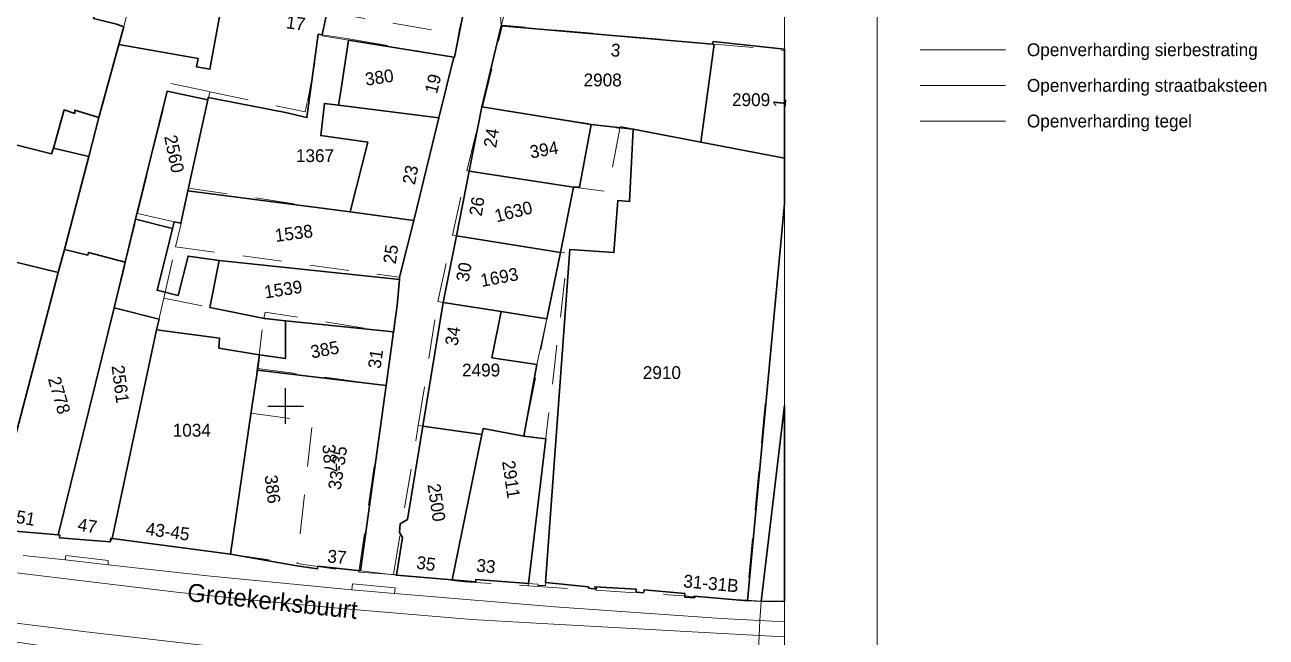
# Model space of a CAD drawing. Header units: metres. Extents: x 104718 to 105139, y 425172 to 425468.
# Drawn here: x 104981.7 to 105068.8, y 425283.8 to 425326.7 of the extents above; entities that cross this region are included whole.
import ezdxf
from ezdxf.enums import TextEntityAlignment as Align

# ---------------------------------------------------------------- set-up
doc = ezdxf.new("R2010")
doc.units = ezdxf.units.M
doc.header["$MEASUREMENT"] = 0
doc.linetypes.add('IE-TERREINAFSCHEIDING_KUNSTMATIG-SO', pattern=[10, 4, 4, -2])
doc.linetypes.add('KG-PERCEEL-SO', pattern=[19, 5.5, -4, 5.5, -4])
for name, color, linetype, lineweight in [('B-XX-AL-COORDINAATPUNT-G', 7, 'Continuous', 25), ('B-XX-AL-LEGENDA-T', 7, 'Continuous', 18), ('B-XX-AL-TEKENBLAD_DEELKADER-G', 7, 'Continuous', 18), ('B-XX-IE-TERREINAFSCHEIDING_KUNSTMATIG_MUUR-G', 90, 'IE-TERREINAFSCHEIDING_KUNSTMATIG-SO', 18), ('B-XX-KG-GRENS_PERCEEL-G', 150, 'KG-PERCEEL-SO', 18), ('B-XX-KG-GRENS_PERCEEL-T', 150, 'KG-PERCEEL-SO', 18), ('B-XX-OG-BEBOUWING-G', 7, 'Continuous', 35), ('B-XX-OG-BEBOUWING_HUISNUMMER-T', 7, 'Continuous', 18), ('B-XX-OG-BEBOUWING_STRAATNAAM-T', 7, 'Continuous', 18), ('B-XX-OG-TERREIN_ERF-G', 7, 'Continuous', 18), ('B-XX-VH-OPENVERHARDING-G', 90, 'Continuous', 18), ('B-XX-VH-OPENVERHARDING_SIERBESTRATING-G', 90, 'Continuous', 18), ('B-XX-VH-OPENVERHARDING_STRAATBAKSTEEN-G', 90, 'Continuous', 18), ('B-XX-VH-OPENVERHARDING_TEGEL-G', 90, 'Continuous', 18)]:
    doc.layers.add(name, color=color, linetype=linetype, lineweight=lineweight)

msp = doc.modelspace()

# ---------------------------------------------------------------- linework, layer by layer
at = {"layer": 'B-XX-AL-COORDINAATPUNT-G', "ltscale": 0.5, "flags": 128}
for points in [[(105000, 425298.75), (105000, 425301.25)], [(104998.75, 425300), (105001.25, 425300)]]:
    msp.add_lwpolyline(points, dxfattribs=at)
at = {"layer": 'B-XX-AL-TEKENBLAD_DEELKADER-G', "ltscale": 0.5}
msp.add_lwpolyline([(104728.5, 425176.5), (105041.5, 425176.5), (105041.5, 425463.5), (104728.5, 425463.5)], close=True, dxfattribs=at)
at = {"layer": 'B-XX-IE-TERREINAFSCHEIDING_KUNSTMATIG_MUUR-G', "ltscale": 0.5, "flags": 128}
msp.add_lwpolyline([(105004.413, 425325.673), (105002.555, 425325.975), (105002.57, 425326.047)], dxfattribs=at)
at = {"layer": 'B-XX-KG-GRENS_PERCEEL-G', "ltscale": 0.5, "flags": 128}
for points in [[(104988.644, 425326.6), (104993.258, 425345.201)], [(105012.175, 425326.362), (105012.687, 425328.608)], [(105002.845, 425327.671), (105012.122, 425326.073)], [(104988.21, 425324.907), (104988.277, 425325.168), (104988.644, 425326.6)], [(105012.122, 425326.073), (105012.175, 425326.362)], [(105013.811, 425320.982), (105015.22, 425326.72), (105029.894, 425325.407)], [(105001.533, 425321.367), (105001.658, 425321.946), (105002.406, 425326.069), (105004.428, 425325.772)], [(105004.428, 425325.772), (105011.829, 425324.485)], [(105011.829, 425324.485), (105012.003, 425325.426), (105012.122, 425326.073)], [(105029.117, 425318.526), (105030.054, 425325.393)], [(105029.894, 425325.407), (105030.054, 425325.393)], [(105030.054, 425325.393), (105035, 425324.95)], [(104986.911, 425320.246), (104988.21, 425324.907)], [(105010.77, 425320.213), (105011.829, 425324.485)], [(104989.613, 425313.5), (104991.86, 425322.642), (104994.691, 425322.049)], [(104993.185, 425315.289), (104994.691, 425322.049)], [(104994.691, 425322.049), (105001.378, 425320.647), (105001.533, 425321.367)], [(105010.77, 425320.213), (105001.533, 425321.367)], [(105012.71, 425316.499), (105013.811, 425320.982)], [(105013.811, 425320.982), (105023.455, 425319.469)], [(104983.579, 425317.69), (104984.475, 425320.777), (104985.216, 425320.531), (104985.219, 425320.769), (104986.911, 425320.246)], [(104986.197, 425317.514), (104986.911, 425320.246)], [(105008.985, 425313.012), (105010.77, 425320.213)], [(105023.455, 425319.469), (105022.581, 425315.041), (105020.203, 425315.36)], [(105023.455, 425319.469), (105023.482, 425319.606), (105029.117, 425318.526)], [(104979.552, 425317.888), (104979.778, 425318.652), (104983.579, 425317.69)], [(105029.117, 425318.526), (105035, 425317.399)], [(104984.481, 425310.991), (104986.197, 425317.514)], [(105011.704, 425311.98), (105012.71, 425316.499)], [(105012.71, 425316.499), (105020.203, 425315.36)], [(104992.77, 425313.279), (104993.14, 425315.089)], [(104993.14, 425315.089), (104993.185, 425315.289)], [(104993.185, 425315.289), (105004.528, 425313.624)], [(105019.273, 425310.764), (105020.203, 425315.36)], [(105035, 425314.348), (105032.34, 425286.39)], [(104988.777, 425310.1), (104989.613, 425313.5)], [(104989.613, 425313.5), (104992.665, 425312.818)], [(104992.665, 425312.818), (104992.77, 425313.279)], [(105004.528, 425313.624), (105008.985, 425313.012)], [(104992.29, 425311.181), (104992.665, 425312.818)], [(105007.999, 425309.032), (105008.985, 425313.012)], [(105010.671, 425307.325), (105011.704, 425311.98)], [(105011.704, 425311.98), (105019.273, 425310.764)], [(104984.053, 425309.361), (104977.339, 425311.009)], [(104984.053, 425309.361), (104984.237, 425310.062), (104984.481, 425310.991)], [(104984.481, 425310.991), (104986.14, 425310.59), (104986.187, 425310.784), (104988.777, 425310.1)], [(104991.463, 425307.569), (104992.171, 425310.662), (104992.29, 425311.181)], [(104992.29, 425311.181), (105007.999, 425309.032)], [(105017.025, 425287.381), (105019.809, 425310.745), (105019.273, 425310.764)], [(105018.333, 425306.116), (105019.273, 425310.764)], [(104988.179, 425307.667), (104988.646, 425309.567), (104988.777, 425310.1)], [(104979.314, 425291.352), (104984.053, 425309.361)], [(105007.594, 425305.133), (105007.833, 425307.045), (105007.999, 425309.032)], [(104984.048, 425290.954), (104988.179, 425307.667)], [(104990.954, 425305.345), (104991.463, 425307.569)], [(104991.463, 425307.569), (104998.469, 425306.148)], [(105009.306, 425298.643), (105010.671, 425307.325)], [(105010.671, 425307.325), (105018.333, 425306.116)], [(104998.017, 425302.63), (104998.142, 425303.602), (104998.469, 425306.148)], [(104998.469, 425306.148), (104998.566, 425306.598), (105007.594, 425305.133)], [(104987.825, 425290.716), (104990.954, 425305.345)], [(105013.775, 425298.011), (105013.859, 425298.417), (105016.712, 425297.886), (105018.333, 425306.116)], [(105007.063, 425301.449), (105007.594, 425305.133)], [(104997.882, 425301.58), (104998.017, 425302.63)], [(104998.017, 425302.63), (105007.063, 425301.449)], [(104997.577, 425299.497), (104997.882, 425301.58)], [(105005.13, 425288.34), (105007.063, 425301.449)], [(104996.127, 425289.598), (104997.577, 425299.497)], [(104997.577, 425299.497), (105001.874, 425298.912), (105000.806, 425288.945)], [(105033.38, 425286.31), (105035, 425299.954)], [(105007.57, 425288.18), (105009.306, 425298.643)], [(105009.306, 425298.643), (105013.775, 425298.011)], [(105011.669, 425287.761), (105013.775, 425298.011)], [(104979.314, 425291.352), (104984.048, 425290.954)], [(104987.825, 425290.716), (104987.702, 425290.461), (104984.132, 425290.766), (104984.048, 425290.954)], [(104987.825, 425290.716), (104994.752, 425289.792), (104996.127, 425289.598)], [(104996.127, 425289.598), (105000.806, 425288.945)], [(105000.806, 425288.945), (105005.13, 425288.34)], [(105005.13, 425288.34), (105007.57, 425288.18)], [(105007.57, 425288.18), (105011.669, 425287.761)], [(105011.669, 425287.761), (105012.56, 425287.67), (105017.025, 425287.381)], [(105017.025, 425287.381), (105032.34, 425286.39)], [(105032.34, 425286.39), (105033.38, 425286.31)], [(105033.38, 425286.31), (105035, 425286.33)]]:
    msp.add_lwpolyline(points, dxfattribs=at)
at = {"layer": 'B-XX-OG-BEBOUWING-G', "ltscale": 0.5}
for points in [[(104979.778, 425318.652), (104983.579, 425317.69), (104983.732, 425318.105), (104984.475, 425320.777), (104985.216, 425320.531), (104985.219, 425320.769), (104986.904, 425320.248), (104988.309, 425325.37), (104988.644, 425326.6), (104988.216, 425326.772), (104988.144, 425326.79), (104986.535, 425327.185), (104987.16, 425329.2), (104983.2, 425330.394), (104984.738, 425337.822), (104984.903, 425337.783), (104986.833, 425345.825), (104982.895, 425346.779), (104981.228, 425340.672), (104982.89, 425340.178), (104982.487, 425338.664), (104977.827, 425340.052)], [(104995.754, 425329.515), (104994.698, 425323.635), (104993.762, 425323.8), (104993.866, 425324.391), (104988.309, 425325.37), (104986.904, 425320.248), (104986.197, 425317.513), (104984.481, 425310.991), (104986.14, 425310.59), (104986.187, 425310.784), (104988.757, 425310.105), (104989.479, 425313.115), (104991.694, 425322.101), (104994.542, 425321.489), (104994.578, 425321.655), (105000, 425320.586), (105001.491, 425320.238), (105002.287, 425326.088), (105002.57, 425326.047), (105002.882, 425327.588)]]:
    msp.add_lwpolyline(points, dxfattribs=at)
for points in [[(105029.95, 425325.38), (105015.112, 425326.677), (105013.769, 425321.005), (105021.433, 425319.755), (105024.385, 425319.433), (105029.117, 425318.526), (105030.051, 425325.371)], [(105011.803, 425324.469), (105004.413, 425325.673), (105003.89, 425322.264), (105003.713, 425321.111), (105010.741, 425320.217)], [(105035, 425317.399), (105035, 425325.03), (105030, 425325.58), (105029.95, 425325.38), (105030.051, 425325.371), (105029.117, 425318.526)], [(104994.542, 425321.489), (104991.694, 425322.101), (104989.479, 425313.115), (104992.074, 425312.465), (104992.188, 425312.925), (104992.644, 425312.823), (104993.14, 425315.089)], [(105008.985, 425313.012), (105010.741, 425320.217), (105003.713, 425321.111), (105002.721, 425321.237), (105002.462, 425318.972), (105005.762, 425318.525), (105004.528, 425313.624)], [(105021.433, 425319.755), (105013.769, 425321.005), (105012.877, 425316.473), (105020.203, 425315.36), (105020.619, 425315.356)], [(105035, 425314.203), (105035, 425317.399), (105029.117, 425318.526), (105024.385, 425319.433), (105024.127, 425314.344), (105023.298, 425314.416), (105023.034, 425310.763), (105019.927, 425310.988), (105018.24, 425287.61), (105021.25, 425287.31), (105021.25, 425287.21), (105021.8, 425287.16), (105021.69, 425287.31), (105024.6, 425287.15), (105024.6, 425286.95), (105025.1, 425286.9), (105025.15, 425287.1), (105028, 425286.85), (105028, 425286.6), (105028.7, 425286.55), (105028.65, 425286.65), (105032.4, 425286.34)], [(104986.197, 425317.513), (104983.732, 425318.105), (104983.579, 425317.69), (104979.778, 425318.652), (104979.552, 425317.888), (104979.264, 425317.973), (104977.524, 425310.964), (104984.053, 425309.361), (104984.481, 425310.991)], [(105020.203, 425315.36), (105012.877, 425316.473), (105011.984, 425311.935), (105019.273, 425310.764)], [(105007.987, 425308.889), (105008, 425309.038), (105008.985, 425313.012), (105004.528, 425313.624), (104993.14, 425315.089), (104992.644, 425312.823), (104992.188, 425312.925), (104992.074, 425312.465), (104991.641, 425310.737), (104990.987, 425308.124), (104992.457, 425307.752), (104993.157, 425310.522), (104995.352, 425310.212)], [(105019.273, 425310.764), (105011.984, 425311.935), (105011.064, 425307.263), (105015.123, 425306.623), (105018.334, 425306.118)], [(104984.053, 425309.361), (104977.524, 425310.964), (104977.339, 425311.009), (104971.854, 425291.993), (104972.563, 425291.856), (104979.282, 425291.084), (104979.304, 425291.264), (104979.314, 425291.352)], [(104979.314, 425291.352), (104984.048, 425290.954), (104987.985, 425306.887), (104988.757, 425310.105), (104986.187, 425310.784), (104986.14, 425310.59), (104984.481, 425310.991), (104984.053, 425309.361)], [(105007.58, 425305.205), (105007.833, 425307.045), (105007.987, 425308.889), (104995.352, 425310.212), (104994.692, 425306.914), (104998.521, 425306.137), (105000, 425305.985)], [(105017.621, 425302.909), (105014.469, 425303.384), (105015.123, 425306.623), (105011.064, 425307.263), (105009.628, 425298.597), (105013.776, 425298.011), (105013.859, 425298.417), (105016.712, 425297.886)], [(104987.985, 425306.887), (104984.048, 425290.954), (104984.164, 425290.944), (104984.132, 425290.763), (104987.702, 425290.461), (104987.735, 425290.728), (104987.825, 425290.716), (104990.954, 425305.345), (104991.127, 425306.101)], [(104997.59, 425299.587), (104998.02, 425302.519), (104998.178, 425303.596), (104998.141, 425303.602), (104995.319, 425304.055), (104995.355, 425304.763), (104990.954, 425305.345), (104987.825, 425290.716), (104996.127, 425289.598)], [(105007.58, 425305.205), (105000, 425305.985), (105000, 425303.325), (104998.178, 425303.596), (104998.02, 425302.519), (105000, 425302.284), (105007.061, 425301.449)], [(105007.061, 425301.449), (105000, 425302.284), (104998.02, 425302.519), (104997.59, 425299.587), (104996.127, 425289.598), (105000.79, 425288.791), (105002.25, 425288.578), (105002.251, 425288.756), (105005.263, 425288.445)], [(105035, 425300.043), (105033.35, 425286.29), (105035, 425286.3)], [(105011.679, 425287.807), (105013.776, 425298.011), (105009.628, 425298.597), (105008.54, 425292.03), (105008.04, 425291.73), (105007.99, 425291.13), (105008.19, 425290.78), (105007.78, 425288.13)], [(105016.712, 425297.886), (105013.859, 425298.417), (105013.776, 425298.011), (105011.679, 425287.807), (105013.34, 425287.67), (105013.34, 425287.82), (105017.046, 425287.556), (105018.253, 425297.688)]]:
    msp.add_lwpolyline(points, close=True, dxfattribs=at)
at = {"layer": 'B-XX-OG-TERREIN_ERF-G', "ltscale": 0.5}
for points in [[(105012.935, 425329.756), (105013.259, 425331.838), (105011.82, 425332.108), (105011.806, 425332.074), (105011.532, 425332.123), (105003.95, 425333.468), (105002.882, 425327.588), (105002.57, 425326.047), (105002.555, 425325.975), (105004.413, 425325.673), (105011.803, 425324.469), (105011.869, 425324.473)], [(105004.413, 425325.673), (105002.555, 425325.975), (105002.57, 425326.047), (105002.287, 425326.088), (105001.491, 425320.238), (105000, 425320.586), (104994.578, 425321.655), (104994.542, 425321.489), (104993.14, 425315.089), (105004.528, 425313.624), (105005.762, 425318.525), (105002.462, 425318.972), (105002.721, 425321.237), (105003.713, 425321.111), (105003.89, 425322.264)], [(104986.904, 425320.248), (104985.219, 425320.769), (104985.216, 425320.531), (104984.475, 425320.777), (104983.732, 425318.105), (104986.197, 425317.513)], [(105018.334, 425306.118), (105017.621, 425302.909), (105016.712, 425297.886), (105018.253, 425297.688), (105017.046, 425287.556), (105017.69, 425287.51), (105017.69, 425287.41), (105018.24, 425287.41), (105018.24, 425287.61), (105019.927, 425310.988), (105023.034, 425310.763), (105023.298, 425314.416), (105024.127, 425314.344), (105024.385, 425319.433), (105021.433, 425319.755), (105020.619, 425315.356), (105020.203, 425315.36), (105019.273, 425310.764)], [(105000, 425305.985), (104998.521, 425306.137), (104994.692, 425306.914), (104995.352, 425310.212), (104993.157, 425310.522), (104992.457, 425307.752), (104990.987, 425308.124), (104991.641, 425310.737), (104992.074, 425312.465), (104989.479, 425313.115), (104988.757, 425310.105), (104987.985, 425306.887), (104991.127, 425306.101), (104990.954, 425305.345), (104995.355, 425304.763), (104995.319, 425304.055), (104998.141, 425303.602), (104998.178, 425303.596), (105000, 425303.325)], [(105018.334, 425306.118), (105015.123, 425306.623), (105014.469, 425303.384), (105017.621, 425302.909)]]:
    msp.add_lwpolyline(points, close=True, dxfattribs=at)
msp.add_lwpolyline([(104988.216, 425326.772), (104988.644, 425326.6), (104988.309, 425325.37), (104993.866, 425324.391), (104993.762, 425323.8), (104994.698, 425323.635), (104995.754, 425329.515)], dxfattribs=at)
at = {"layer": 'B-XX-VH-OPENVERHARDING-G', "ltscale": 0.5}
for points in [[(105012.935, 425329.756), (105011.869, 425324.473), (105011.803, 425324.469), (105010.741, 425320.217), (105008.985, 425313.012), (105008, 425309.038), (105007.987, 425308.889), (105007.833, 425307.045), (105007.58, 425305.205), (105007.061, 425301.449), (105005.263, 425288.445), (105007.78, 425288.13), (105008.19, 425290.78), (105007.99, 425291.13), (105008.04, 425291.73), (105008.54, 425292.03), (105009.628, 425298.597), (105011.064, 425307.263), (105011.984, 425311.935), (105012.877, 425316.473), (105013.769, 425321.005), (105015.112, 425326.677), (105015.052, 425327.714)], [(105015.052, 425327.714), (105015.112, 425326.677), (105015.326, 425327.459)], [(104981.604, 425289.514), (104984.548, 425289.205), (104984.586, 425289.517), (104987.564, 425289.158), (104987.549, 425288.86), (104994.528, 425288.081), (105004.658, 425287.109), (105004.695, 425287.523), (105007.686, 425287.238), (105007.646, 425286.839), (105008.203, 425286.79), (105018.877, 425285.911), (105030.588, 425285.096), (105033.277, 425284.951), (105033.35, 425286.29), (105032.4, 425286.34), (105028.65, 425286.65), (105028.7, 425286.55), (105028, 425286.6), (105028, 425286.85), (105025.15, 425287.1), (105025.1, 425286.9), (105024.6, 425286.95), (105024.6, 425287.15), (105021.69, 425287.31), (105021.8, 425287.16), (105021.25, 425287.21), (105021.25, 425287.31), (105018.24, 425287.61), (105018.24, 425287.41), (105017.69, 425287.41), (105017.69, 425287.51), (105017.046, 425287.556), (105013.34, 425287.82), (105013.34, 425287.67), (105011.679, 425287.807), (105007.78, 425288.13), (105005.263, 425288.445), (105002.251, 425288.756), (105002.25, 425288.578), (105000.79, 425288.791), (104996.127, 425289.598), (104987.825, 425290.716), (104987.735, 425290.728), (104987.702, 425290.461), (104984.132, 425290.763), (104984.164, 425290.944), (104984.048, 425290.954), (104979.314, 425291.352)], [(104976.412, 425285.351), (104986.02, 425284.152), (104993.935, 425283.25), (105001.423, 425282.504), (105012.423, 425281.571), (105020.218, 425281.084), (105028.39, 425280.663), (105033.029, 425280.418), (105033.22, 425283.909), (105029.792, 425284.097), (105017.978, 425284.731), (105013.069, 425285.023), (105004.177, 425285.774), (104997.712, 425286.384), (104992.339, 425286.938), (104976.63, 425288.846)], [(104976.63, 425288.846), (104992.339, 425286.938), (104997.712, 425286.384), (105004.177, 425285.774), (105013.069, 425285.023), (105017.978, 425284.731), (105029.792, 425284.097), (105033.22, 425283.909), (105033.277, 425284.951), (105030.588, 425285.096), (105018.877, 425285.911), (105008.203, 425286.79), (105007.646, 425286.839), (105004.658, 425287.109), (104994.528, 425288.081), (104987.549, 425288.86), (104984.548, 425289.205), (104981.604, 425289.514)], [(104978.875, 425283.753), (104982.751, 425283.202), (104985.86, 425282.783), (104989.04, 425282.39), (104990.352, 425282.217), (104993.34, 425281.88), (104996.265, 425281.572), (105001.3, 425281.103), (105006.014, 425280.705), (105007.731, 425280.567), (105016.776, 425280.064), (105024.487, 425279.723), (105030.753, 425279.494), (105032.973, 425279.382), (105033.029, 425280.418), (105028.39, 425280.663), (105020.218, 425281.084), (105012.423, 425281.571), (105001.423, 425282.504), (104993.935, 425283.25), (104986.02, 425284.152), (104976.412, 425285.351)]]:
    msp.add_lwpolyline(points, dxfattribs=at)
for points in [[(105035, 425327.428), (105033.811, 425327.325), (105026.604, 425327.966), (105016.215, 425328.891), (105016.382, 425329.653), (105015.952, 425329.747), (105015.326, 425327.459), (105015.112, 425326.677), (105029.95, 425325.38), (105030, 425325.58), (105035, 425325.03)], [(105035, 425314.203), (105032.4, 425286.34), (105033.35, 425286.29), (105035, 425300.043)], [(104984.586, 425289.517), (104984.548, 425289.205), (104987.549, 425288.86), (104987.564, 425289.158)], [(105004.695, 425287.523), (105004.658, 425287.109), (105007.646, 425286.839), (105007.686, 425287.238)], [(105035, 425286.3), (105033.35, 425286.29), (105033.277, 425284.951), (105035, 425284.858)], [(105035, 425284.858), (105033.277, 425284.951), (105033.22, 425283.909), (105035, 425283.811)], [(105035, 425283.811), (105033.22, 425283.909), (105033.029, 425280.418), (105035, 425280.314)]]:
    msp.add_lwpolyline(points, close=True, dxfattribs=at)
at = {"layer": 'B-XX-VH-OPENVERHARDING_SIERBESTRATING-G', "ltscale": 0.5, "flags": 128}
msp.add_lwpolyline([(105044.5, 425325), (105050.5, 425325)], dxfattribs=at)
at = {"layer": 'B-XX-VH-OPENVERHARDING_STRAATBAKSTEEN-G', "ltscale": 0.5, "flags": 128}
msp.add_lwpolyline([(105044.5, 425322.5), (105050.5, 425322.5)], dxfattribs=at)
at = {"layer": 'B-XX-VH-OPENVERHARDING_TEGEL-G', "ltscale": 0.5, "flags": 128}
msp.add_lwpolyline([(105044.5, 425320), (105050.5, 425320)], dxfattribs=at)

# ---------------------------------------------------------------- texts
at = {"layer": 'B-XX-AL-LEGENDA-T', "color": 10, "lineweight": 18}
for s, p in [('Openverharding sierbestrating', (105052, 425325)), ('Openverharding straatbaksteen', (105052, 425322.5)), ('Openverharding tegel', (105052, 425320))]:
    msp.add_text(s, height=0.9, dxfattribs=at).set_placement(p, align=Align.MIDDLE_LEFT)
at = {"layer": 'B-XX-KG-GRENS_PERCEEL-T'}
for s, rotation, p in [('380', 8.4, (105006.572, 425323.065)), ('2560', 281.9, (104992.19, 425317.695)), ('394', 9.8, (105018.123, 425317.984)), ('1630', 14.3, (105015.98, 425313.645)), ('1538', 7.5, (105000.578, 425312.129)), ('1693', 10.6, (105014.991, 425309.042)), ('1539', 8.8, (104999.833, 425308.192)), ('385', 10.7, (105002.746, 425303.964)), ('2561', 277.5, (104988.409, 425301.54)), ('2778', 286.2, (104984.124, 425300.759)), ('387', 275.2, (105003.113, 425296.317)), ('2911', 278.4, (105015.822, 425294.855)), ('386', 277, (104999.088, 425294.167)), ('2500', 278.4, (105010.589, 425293.23))]:
    msp.add_text(s, height=0.9, rotation=rotation, dxfattribs=at).set_placement(p, align=Align.MIDDLE_CENTER)
for s, p in [('2908', (105022.242, 425322.88)), ('2909', (105032.653, 425321.496)), ('1367', (105002.062, 425317.57)), ('2499', (105013.716, 425302.525)), ('2910', (105026.394, 425302.348)), ('1034', (104993.422, 425298.302))]:
    msp.add_text(s, height=0.9, dxfattribs=at).set_placement(p, align=Align.MIDDLE_CENTER)
at = {"layer": 'B-XX-OG-BEBOUWING_HUISNUMMER-T'}
for s, rotation, p in [('17', 352.3, (105000.716, 425326.871)), ('3', 355, (105023.151, 425324.971)), ('19', 76.1, (105010.337, 425322.622)), ('1', 84.7, (105034.654, 425321.26)), ('24', 80.4, (105014.431, 425318.812)), ('23', 78.7, (105008.753, 425316.224)), ('26', 81, (105013.413, 425314.017)), ('25', 82, (105007.375, 425310.656)), ('30', 80, (105012.506, 425309.409)), ('34', 80.8, (105011.725, 425304.917)), ('31', 81.9, (105006.309, 425303.308)), ('33-35', 81.1, (105003.652, 425295.663)), ('51', 350.1, (104981.776, 425292.144)), ('47', 351.1, (104986.106, 425291.598)), ('43-45', 352.3, (104991.734, 425291.203)), ('37', 354.8, (105003.606, 425289.42)), ('35', 351.9, (105009.854, 425288.954)), ('33', 354, (105014.055, 425288.771)), ('31-31B', 354.7, (105029.842, 425287.554))]:
    msp.add_text(s, height=0.9, rotation=rotation, dxfattribs=at).set_placement(p, align=Align.MIDDLE_CENTER)
at = {"layer": 'B-XX-OG-BEBOUWING_STRAATNAAM-T'}
msp.add_text('Grotekerksbuurt', height=1.25, rotation=353.9, dxfattribs=at).set_placement((104999.082, 425286.314), align=Align.MIDDLE_CENTER)

doc.saveas('drawing.dxf')
